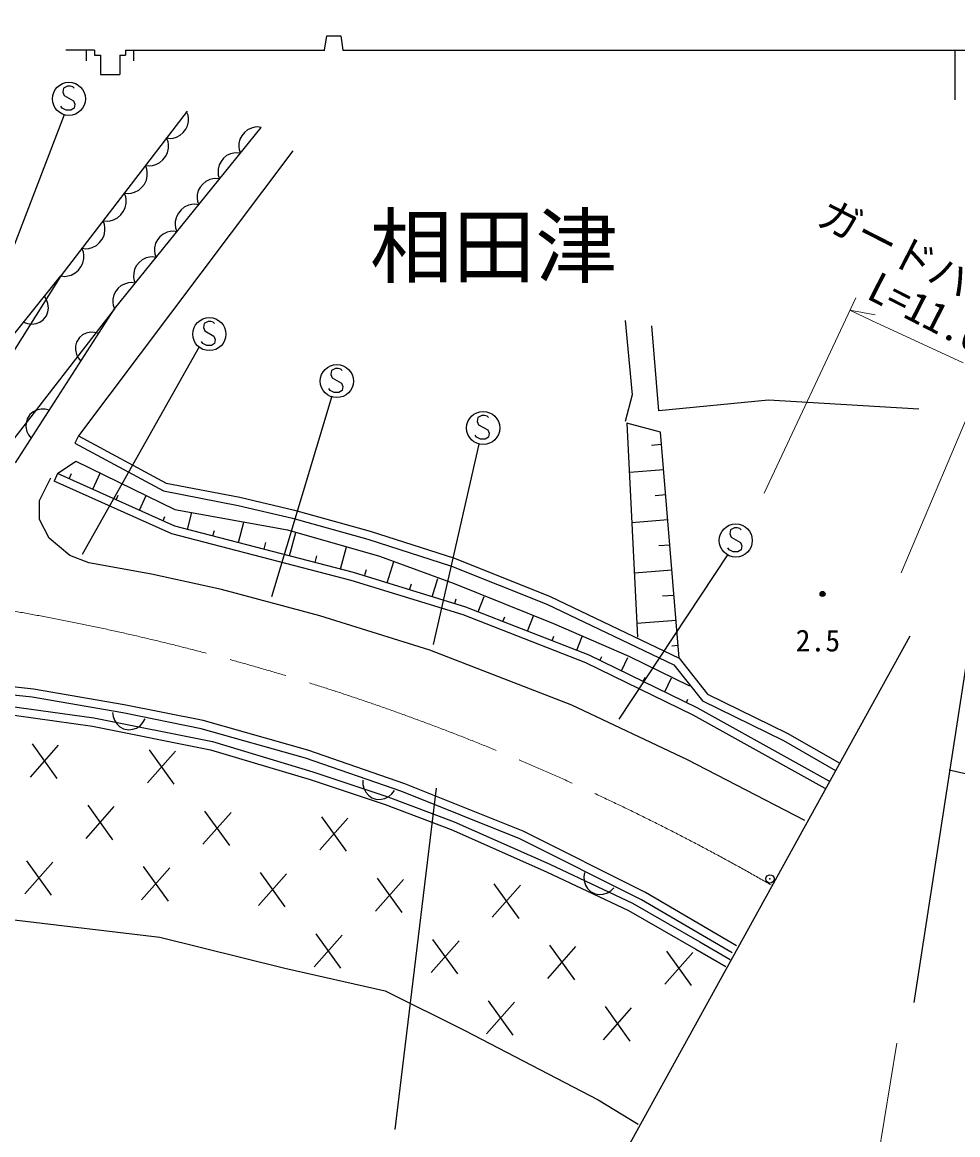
# Model space of a CAD drawing. Units: millimetres, scale not verified. Extents: x 40000 to 680000, y 20000 to 380000.
# Drawn here: x 267424 to 323944, y 266497 to 333705 of the extents above; entities that cross this region are included whole.
import ezdxf
from ezdxf.enums import TextEntityAlignment as Align

# ---------------------------------------------------------------- set-up
doc = ezdxf.new("R2010")
doc.units = ezdxf.units.MM
doc.header["$LTSCALE"] = 1000
doc.header["$PDMODE"] = 32
doc.header["$PDSIZE"] = 500
doc.linetypes.add('CHAIN', pattern=[18.5, 12, -1.5, 3.5, -1.5])
for name, color, linetype, lineweight in [('M-BGD', 7, 'Continuous', 25), ('M-BGD-EXST', 7, 'Continuous', 25), ('M-BMK', 2, 'CHAIN', 13), ('M-BMK-OTRS', 5, 'Continuous', 25), ('M-STR-HTXT', 7, 'Continuous', 13), ('M-STR-STRC', 7, 'Continuous', 25)]:
    doc.layers.add(name, color=color, linetype=linetype, lineweight=lineweight)
doc.layers.add('M-BMK-HTXT', color=7, linetype='Continuous')
doc.layers.add('M-OTRS', color=6, linetype='Continuous')
doc.styles.add('ＭＳ ゴシック', font='')
doc.styles.get('ＭＳ ゴシック').set_extended_font_data('MS Gothic')

msp = doc.modelspace()

# ---------------------------------------------------------------- linework, layer by layer
at = {"layer": 'M-BGD'}
for p, q in [((285695, 332013), (285836, 332886)), ((285836, 332886), (286665, 332886)), ((286665, 332886), (286803, 332013)), ((271797, 332013), (270048, 332013)), ((271286, 332013), (271286, 331376)), ((271797, 332013), (271797, 331710)), ((273663, 332013), (273663, 331710)), ((273663, 332013), (285713, 332013)), ((274146, 332013), (274146, 331376)), ((286803, 332013), (325609, 332013)), ((323772, 332013), (323772, 329009)), ((271797, 331710), (272154, 331710)), ((272154, 331710), (272154, 330558)), ((273326, 331710), (273326, 330558)), ((273326, 331710), (273663, 331710)), ((272154, 330558), (273326, 330558)), ((277387, 328341), (269753, 318383)), ((277444, 328086), (277358, 328303)), ((277466, 327918), (277444, 328086)), ((272989, 316392), (281868, 327345)), ((277299, 327240), (277413, 327455)), ((277413, 327455), (277464, 327718)), ((277464, 327718), (277466, 327918)), ((281274, 327311), (281030, 327200)), ((281468, 327360), (281274, 327311)), ((281637, 327378), (281468, 327360)), ((281868, 327345), (281637, 327378)), ((276232, 326488), (276142, 326716)), ((276142, 326716), (276373, 326690)), ((276373, 326690), (276542, 326712)), ((276542, 326712), (276734, 326766)), ((276734, 326766), (276975, 326883)), ((276975, 326883), (277153, 327049)), ((277153, 327049), (277299, 327240)), ((280576, 326641), (280519, 326379)), ((280697, 326853), (280576, 326641)), ((280848, 327039), (280697, 326853)), ((281030, 327200), (280848, 327039)), ((276199, 325825), (276253, 326102)), ((276255, 326312), (276232, 326488)), ((276253, 326102), (276255, 326312)), ((280519, 326379), (280511, 326179)), ((280511, 326179), (280529, 326010)), ((280529, 326010), (280608, 325791)), ((283776, 325934), (270831, 308721)), ((275739, 325225), (275926, 325399)), ((275926, 325399), (276079, 325599)), ((276079, 325599), (276199, 325825)), ((279437, 325299), (279317, 325087)), ((279588, 325485), (279437, 325299)), ((279770, 325647), (279588, 325485)), ((280015, 325757), (279770, 325647)), ((280209, 325806), (280015, 325757)), ((280378, 325824), (280209, 325806)), ((280608, 325791), (280378, 325824)), ((274954, 324822), (274864, 325049)), ((274864, 325049), (275107, 325022)), ((274977, 324645), (274954, 324822)), ((274975, 324435), (274977, 324645)), ((275107, 325022), (275284, 325045)), ((275284, 325045), (275486, 325102)), ((275486, 325102), (275739, 325225)), ((279259, 324825), (279252, 324625)), ((279252, 324625), (279269, 324457)), ((279317, 325087), (279259, 324825)), ((274802, 323933), (274922, 324158)), ((274922, 324158), (274975, 324435)), ((278511, 324093), (278329, 323932)), ((278755, 324204), (278511, 324093)), ((278949, 324253), (278755, 324204)), ((279118, 324270), (278949, 324253)), ((279349, 324237), (279118, 324270)), ((279269, 324457), (279349, 324237)), ((273676, 323155), (273586, 323383)), ((273586, 323383), (273829, 323355)), ((273829, 323355), (274006, 323378)), ((274006, 323378), (274208, 323435)), ((274208, 323435), (274462, 323558)), ((274462, 323558), (274648, 323733)), ((274648, 323733), (274802, 323933)), ((278000, 323272), (277992, 323072)), ((278058, 323534), (278000, 323272)), ((278178, 323745), (278058, 323534)), ((278329, 323932), (278178, 323745)), ((273644, 322492), (273697, 322768)), ((273699, 322978), (273676, 323155)), ((273697, 322768), (273699, 322978)), ((277466, 322648), (277210, 322532)), ((277670, 322700), (277466, 322648)), ((277847, 322718), (277670, 322700)), ((278090, 322684), (277847, 322718)), ((277992, 323072), (278010, 322903)), ((278010, 322903), (278090, 322684)), ((273184, 321892), (273371, 322066)), ((273371, 322066), (273524, 322266)), ((273524, 322266), (273644, 322492)), ((276734, 321945), (276673, 321670)), ((276860, 322167), (276734, 321945)), ((277018, 322363), (276860, 322167)), ((277210, 322532), (277018, 322363)), ((272398, 321489), (272308, 321716)), ((272308, 321716), (272552, 321689)), ((272422, 321312), (272398, 321489)), ((272420, 321102), (272422, 321312)), ((272552, 321689), (272728, 321712)), ((272728, 321712), (272931, 321769)), ((272931, 321769), (273184, 321892)), ((276673, 321670), (276665, 321460)), ((276665, 321460), (276683, 321283)), ((276683, 321283), (276767, 321052)), ((272093, 320400), (272246, 320600)), ((272246, 320600), (272366, 320825)), ((272366, 320825), (272420, 321102)), ((275747, 320747), (275596, 320560)), ((275929, 320908), (275747, 320747)), ((276174, 321019), (275929, 320908)), ((276368, 321068), (276174, 321019)), ((276536, 321085), (276368, 321068)), ((276767, 321052), (276536, 321085)), ((271121, 319822), (271031, 320050)), ((271031, 320050), (271274, 320022)), ((271274, 320022), (271451, 320045)), ((271451, 320045), (271653, 320102)), ((271653, 320102), (271906, 320225)), ((271906, 320225), (272093, 320400)), ((275418, 320087), (275410, 319887)), ((275476, 320349), (275418, 320087)), ((275596, 320560), (275476, 320349)), ((271089, 319159), (271142, 319435)), ((271144, 319645), (271121, 319822)), ((271142, 319435), (271144, 319645)), ((274670, 319354), (274488, 319193)), ((274914, 319465), (274670, 319354)), ((275108, 319514), (274914, 319465)), ((275277, 319532), (275108, 319514)), ((275508, 319499), (275277, 319532)), ((275410, 319887), (275428, 319718)), ((275428, 319718), (275508, 319499)), ((270629, 318559), (270815, 318733)), ((270815, 318733), (270969, 318933)), ((270969, 318933), (271089, 319159)), ((274216, 318795), (274159, 318533)), ((274337, 319007), (274216, 318795)), ((274488, 319193), (274337, 319007)), ((263281, 310334), (269753, 318383)), ((269753, 318383), (263862, 309007)), ((269753, 318383), (269996, 318355)), ((269996, 318355), (270173, 318379)), ((270173, 318379), (270375, 318435)), ((270375, 318435), (270629, 318559)), ((273655, 317911), (273410, 317801)), ((273849, 317960), (273655, 317911)), ((274018, 317978), (273849, 317960)), ((274248, 317945), (274018, 317978)), ((274159, 318533), (274151, 318333)), ((274151, 318333), (274169, 318164)), ((274169, 318164), (274248, 317945)), ((272957, 317241), (272899, 316979)), ((273077, 317453), (272957, 317241)), ((273228, 317639), (273077, 317453)), ((273410, 317801), (273228, 317639)), ((268899, 316937), (268762, 317150)), ((268979, 316719), (268899, 316937)), ((269010, 316437), (268979, 316719)), ((272899, 316979), (272892, 316779)), ((272892, 316779), (272909, 316611)), ((272909, 316611), (272989, 316391)), ((272989, 316392), (265272, 306434)), ((267015, 307098), (272989, 316392)), ((268689, 315720), (268890, 315969)), ((268890, 315969), (268978, 316206)), ((268978, 316206), (269010, 316437)), ((267508, 315592), (267745, 315504)), ((267745, 315504), (267977, 315472)), ((267977, 315472), (268258, 315502)), ((268258, 315502), (268477, 315583)), ((268477, 315583), (268689, 315720)), ((303854, 315683), (304282, 311194)), ((305885, 310232), (305458, 315362)), ((270876, 314657), (270702, 314388)), ((271073, 314816), (270876, 314657)), ((271282, 314919), (271073, 314816)), ((271558, 314979), (271282, 314919)), ((271791, 314972), (271558, 314979)), ((272036, 314909), (271791, 314972)), ((270640, 314143), (270633, 313910)), ((270633, 313910), (270693, 313633)), ((270702, 314388), (270640, 314143)), ((270693, 313633), (270796, 313424)), ((270796, 313424), (270955, 313227)), ((304282, 311194), (303854, 309590)), ((312512, 310873), (305885, 310232)), ((321596, 310339), (312512, 310873)), ((267888, 310010), (267715, 309741)), ((268085, 310169), (267888, 310010)), ((268294, 310272), (268085, 310169)), ((268571, 310332), (268294, 310272)), ((268804, 310325), (268571, 310332)), ((269049, 310263), (268804, 310325)), ((267653, 309496), (267646, 309263)), ((267646, 309263), (267706, 308986)), ((267715, 309741), (267653, 309496)), ((305992, 308949), (303961, 309484)), ((303961, 309484), (304603, 296551)), ((267706, 308986), (267809, 308777)), ((267809, 308777), (267968, 308580)), ((270831, 308721), (270593, 308281)), ((270831, 308721), (276121, 305868)), ((307111, 295290), (305992, 308949)), ((270593, 308281), (275951, 305391)), ((306054, 308190), (305448, 308141)), ((269562, 306446), (270666, 307181)), ((270666, 307181), (276640, 304277)), ((271684, 305494), (272123, 306472)), ((306179, 306673), (304109, 306503)), ((269562, 306446), (269357, 305990)), ((276470, 302798), (269357, 305990)), ((276636, 303272), (269562, 306446)), ((270269, 306129), (270407, 306435)), ((276121, 305868), (280579, 305006)), ((273099, 304859), (273225, 305139)), ((275951, 305391), (280474, 304517)), ((306303, 305155), (305667, 305103)), ((274514, 304224), (274914, 305116)), ((280474, 304517), (283753, 303749)), ((280579, 305006), (283878, 304233)), ((275929, 303589), (276043, 303844)), ((276640, 304277), (283444, 303032)), ((277407, 303071), (277672, 304088)), ((283878, 304233), (288450, 302955)), ((287430, 300460), (276636, 303272)), ((280491, 302267), (280816, 303513)), ((283753, 303749), (288306, 302476)), ((306427, 303637), (304260, 303460)), ((287293, 299979), (276470, 302798)), ((278949, 302669), (279038, 303009)), ((283444, 303032), (289004, 301456)), ((283575, 301464), (283946, 302890)), ((288306, 302476), (293362, 300850)), ((288450, 302955), (293532, 301320)), ((282033, 301866), (282139, 302274)), ((286659, 300661), (287013, 302020)), ((306552, 302120), (305887, 302065)), ((285117, 301062), (285226, 301480)), ((289004, 301456), (293510, 299792)), ((289470, 299834), (289865, 301122)), ((293532, 301320), (299311, 299009)), ((294232, 298374), (287430, 300460)), ((288110, 300251), (288233, 300654)), ((293362, 300850), (299111, 298551)), ((306676, 300602), (304411, 300416)), ((294068, 297901), (287293, 299979)), ((290831, 299417), (290940, 299774)), ((292191, 299000), (292527, 300093)), ((293510, 299792), (299525, 297386)), ((306800, 299084), (306106, 299027)), ((293552, 298583), (293643, 298881)), ((294976, 298084), (295336, 299007)), ((299111, 298551), (306791, 294889)), ((299311, 299009), (307111, 295290)), ((301469, 295013), (294068, 297901)), ((301669, 295472), (294232, 298374)), ((296463, 297503), (296572, 297781)), ((297951, 296923), (298314, 297855)), ((299525, 297386), (304064, 295418)), ((306925, 297567), (304562, 297373)), ((299438, 296342), (299546, 296618)), ((300926, 295762), (301250, 296593)), ((307049, 296049), (306676, 296018)), ((308200, 292297), (301669, 295472)), ((302322, 295154), (302435, 295386)), ((303629, 294519), (304018, 295320)), ((304064, 295418), (307728, 293613)), ((307111, 295290), (308835, 293113)), ((307969, 291853), (301469, 295013)), ((306791, 294889), (308513, 292714)), ((268102, 293424), (262615, 294020)), ((304935, 293884), (305055, 294133)), ((306241, 293249), (306657, 294106)), ((268032, 292928), (262570, 293522)), ((273589, 292469), (268102, 293424)), ((308835, 293113), (313642, 290755)), ((265166, 292588), (271744, 291681)), ((273497, 291978), (268032, 292928)), ((278361, 291515), (273589, 292469)), ((307547, 292614), (307640, 292806)), ((308513, 292714), (313407, 290313)), ((265116, 292091), (271661, 291188)), ((272884, 292009), (272915, 291758)), ((272915, 291758), (272994, 291538)), ((278244, 291029), (273497, 291978)), ((315938, 287416), (307969, 291853)), ((316181, 287853), (308200, 292297)), ((271661, 291188), (278806, 289759)), ((271744, 291681), (278927, 290245)), ((272994, 291538), (273151, 291303)), ((273151, 291303), (273323, 291146)), ((273323, 291146), (273543, 291021)), ((273543, 291021), (273857, 290958)), ((274108, 290989), (274327, 291068)), ((274327, 291068), (274563, 291225)), ((274563, 291225), (274719, 291397)), ((274719, 291397), (274845, 291617)), ((284533, 289249), (278244, 291029)), ((284683, 289726), (278361, 291515)), ((273857, 290958), (274108, 290989)), ((313642, 290755), (316816, 288941)), ((267924, 288107), (269621, 290026)), ((268023, 290105), (269522, 288028)), ((274987, 287758), (276683, 289677)), ((275085, 289756), (276585, 287680)), ((278806, 289759), (284824, 287953)), ((278927, 290245), (284975, 288430)), ((290529, 287698), (284683, 289726)), ((313407, 290313), (316568, 288507)), ((290354, 287229), (284533, 289249)), ((284975, 288430), (289512, 286918)), ((323430, 288552), (331659, 286592)), ((284824, 287953), (289345, 286446)), ((288005, 287916), (288007, 287663)), ((288007, 287663), (288060, 287436)), ((297686, 284835), (290529, 287698)), ((288060, 287436), (288188, 287184)), ((288188, 287184), (288341, 287008)), ((288341, 287008), (288545, 286858)), ((289581, 286941), (289757, 287094)), ((289757, 287094), (289907, 287298)), ((297481, 284378), (290354, 287229)), ((271281, 284402), (272978, 286320)), ((271380, 286399), (272879, 284323)), ((288545, 286858), (288849, 286759)), ((288849, 286759), (289102, 286761)), ((289102, 286761), (289329, 286813)), ((289329, 286813), (289581, 286941)), ((289345, 286446), (293329, 284943)), ((289512, 286918), (293519, 285406)), ((278343, 284053), (280040, 285971)), ((278442, 286050), (279941, 283974)), ((285504, 285702), (287004, 283625)), ((285406, 283704), (287103, 285623)), ((293519, 285406), (299297, 282835)), ((293329, 284943), (299090, 282380)), ((304843, 280697), (297481, 284378)), ((305082, 281137), (297686, 284835)), ((267575, 281045), (269272, 282963)), ((267674, 283042), (269173, 280966)), ((274638, 280696), (276334, 282615)), ((274736, 282694), (276236, 280617)), ((281799, 282345), (283298, 280268)), ((299090, 282380), (304056, 280047)), ((299297, 282835), (304288, 280491)), ((301398, 282334), (301358, 282084)), ((281700, 280347), (283397, 282266)), ((288763, 279998), (290459, 281917)), ((288861, 281996), (290361, 279920)), ((295924, 281647), (297423, 279571)), ((301358, 282084), (301372, 281852)), ((301372, 281852), (301456, 281582)), ((295825, 279650), (297522, 281568)), ((301456, 281582), (301578, 281383)), ((301578, 281383), (301754, 281201)), ((301754, 281201), (302038, 281053)), ((302038, 281053), (302287, 281013)), ((302287, 281013), (302520, 281027)), ((302520, 281027), (302790, 281111)), ((302790, 281111), (302989, 281233)), ((302989, 281233), (303171, 281409)), ((310569, 277916), (305082, 281137)), ((304288, 280491), (308370, 278147)), ((310316, 277485), (304843, 280697)), ((304056, 280047), (308120, 277714)), ((266938, 279488), (275727, 278442)), ((275727, 278442), (283291, 276559)), ((285057, 276642), (286754, 278560)), ((285156, 278639), (286655, 276563)), ((292218, 278290), (293718, 276214)), ((292120, 276293), (293816, 278211)), ((299182, 275944), (300879, 277863)), ((299281, 277942), (300780, 275865)), ((306343, 277593), (307843, 275516)), ((308120, 277714), (309933, 276657)), ((308370, 278147), (310185, 277089)), ((306244, 275595), (307941, 277514)), ((283291, 276559), (289360, 275198)), ((289360, 275198), (294173, 272792)), ((295476, 272587), (297173, 274506)), ((295575, 274585), (297074, 272508)), ((302637, 274236), (304137, 272160)), ((302539, 272238), (304236, 274157)), ((294173, 272792), (302229, 268607)), ((302229, 268607), (304636, 267142))]:
    msp.add_line(p, q, dxfattribs=at)
for radius in [150, 90, 30]:
    msp.add_circle((315775, 299170), radius, dxfattribs=at)
at = {"layer": 'M-BGD-EXST'}
for p, q in [((269925, 329720), (269885, 329480)), ((269885, 329480), (269965, 329280)), ((270165, 329840), (269925, 329720)), ((270325, 329840), (270165, 329840)), ((270485, 329800), (270325, 329840)), ((270565, 329720), (270485, 329800)), ((269965, 329280), (270525, 328960)), ((270525, 328960), (270605, 328760)), ((270605, 328760), (270565, 328520)), ((260163, 302583), (269970, 328131)), ((269845, 328520), (269765, 328640)), ((270085, 328400), (269845, 328520)), ((270365, 328400), (270085, 328400)), ((270565, 328520), (270365, 328400)), ((278409, 315506), (278369, 315266)), ((278369, 315266), (278449, 315066)), ((278649, 315626), (278409, 315506)), ((278809, 315626), (278649, 315626)), ((278969, 315586), (278809, 315626)), ((279049, 315506), (278969, 315586)), ((278449, 315066), (279009, 314746)), ((279009, 314746), (279089, 314546)), ((279089, 314546), (279049, 314306)), ((271055, 301580), (278127, 314124)), ((278329, 314306), (278249, 314426)), ((278569, 314186), (278329, 314306)), ((278849, 314186), (278569, 314186)), ((279049, 314306), (278849, 314186)), ((286112, 312666), (286072, 312426)), ((286352, 312786), (286112, 312666)), ((286512, 312786), (286352, 312786)), ((286672, 312746), (286512, 312786)), ((286752, 312666), (286672, 312746)), ((286072, 312426), (286152, 312226)), ((286152, 312226), (286712, 311906)), ((286712, 311906), (286792, 311706)), ((286032, 311466), (285952, 311586)), ((286272, 311346), (286032, 311466)), ((286552, 311346), (286272, 311346)), ((286752, 311466), (286552, 311346)), ((286792, 311706), (286752, 311466)), ((286120, 311111), (282492, 298998)), ((294950, 309833), (294910, 309593)), ((295190, 309953), (294950, 309833)), ((295350, 309953), (295190, 309953)), ((295510, 309913), (295350, 309953)), ((295590, 309833), (295510, 309913)), ((294910, 309593), (294990, 309393)), ((294990, 309393), (295550, 309073)), ((294870, 308633), (294790, 308753)), ((295110, 308513), (294870, 308633)), ((295390, 308513), (295110, 308513)), ((295590, 308633), (295390, 308513)), ((295550, 309073), (295630, 308873)), ((295630, 308873), (295590, 308633)), ((292269, 296108), (295036, 308221)), ((310452, 303159), (310212, 303039)), ((310612, 303159), (310452, 303159)), ((310772, 303119), (310612, 303159)), ((310852, 303039), (310772, 303119)), ((310212, 303039), (310172, 302799)), ((310172, 302799), (310252, 302599)), ((310252, 302599), (310812, 302279)), ((310132, 301839), (310052, 301959)), ((310372, 301719), (310132, 301839)), ((310852, 301839), (310652, 301719)), ((310812, 302279), (310892, 302079)), ((310892, 302079), (310852, 301839)), ((303486, 291601), (310044, 301525)), ((310652, 301719), (310372, 301719))]:
    msp.add_line(p, q, dxfattribs=at)
for centre in [(270245, 329080), (278729, 314866), (286432, 312026), (295270, 309193), (310532, 302399)]:
    msp.add_circle(centre, 1000, dxfattribs=at)
at = {"layer": 'M-BMK'}
msp.add_arc((242782, 159821), 140398, 60.14822, 81.43037, dxfattribs=at)
at = {"layer": 'M-BMK-OTRS'}
for p, q in [((330423, 333705), (321289, 274491)), ((321049, 296612), (286654, 234348))]:
    msp.add_line(p, q, dxfattribs=at)
at = {"layer": 'M-OTRS'}
msp.add_point((312599, 281954), dxfattribs=at)
at = {"layer": 'M-STR-HTXT'}
for p, q in [((317780, 317060), (312254, 305264)), ((318736, 315679), (317428, 316306)), ((317428, 316306), (318962, 316037)), ((318736, 315679), (324263, 313128)), ((326069, 313553), (320530, 300446)), ((320254, 272030), (318963, 264140))]:
    msp.add_line(p, q, dxfattribs=at)
at = {"layer": 'M-STR-STRC'}
for p, q in [((268472, 304818), (269159, 306191)), ((268472, 303673), (268472, 304818)), ((269044, 302529), (268472, 303673)), ((270303, 301498), (269044, 302529)), ((271448, 301041), (270303, 301498)), ((275224, 300354), (271448, 301041)), ((279459, 299438), (275224, 300354)), ((285411, 297836), (279459, 299438)), ((292049, 295776), (285411, 297836)), ((300632, 292457), (292049, 295776)), ((307614, 289138), (300632, 292457)), ((314710, 285475), (307614, 289138)), ((289952, 266807), (292460, 287429))]:
    msp.add_line(p, q, dxfattribs=at)

# ---------------------------------------------------------------- texts
at = {"layer": 'M-BGD', "style": 'ＭＳ ゴシック'}
msp.add_text('2.5', height=1320, dxfattribs=at).set_placement((315496, 296355), align=Align.MIDDLE_CENTER)
at = {"layer": 'M-BMK-HTXT', "style": 'ＭＳ ゴシック'}
msp.add_text('相田津', height=3666, dxfattribs=at).set_placement((295924, 320178), align=Align.MIDDLE_CENTER)
at = {"layer": 'M-STR-HTXT', "style": 'ＭＳ ゴシック'}
for s, p in [('ガードパイプ', (322420, 318951)), ('L=11.0', (322089, 316179))]:
    msp.add_text(s, height=1833, rotation=333, dxfattribs=at).set_placement(p, align=Align.MIDDLE_CENTER)

doc.saveas('drawing.dxf')
